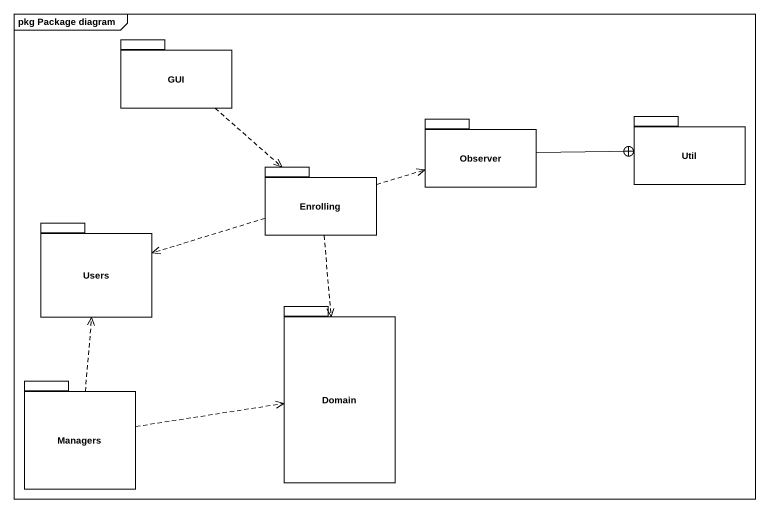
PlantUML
@startuml
mainframe pkg Package diagram
package GUI {
}
package Observer {
}
package Util {
}
package Enrolling {
}
package Users {
}
package Domain {
}
package Managers {
}
GUI ..> Enrolling
Observer -right-+ Util
Enrolling .right.> Observer
Enrolling .left.> Users
Enrolling ..> Domain
Managers .up.> Users
Managers .right.> Domain
@enduml
